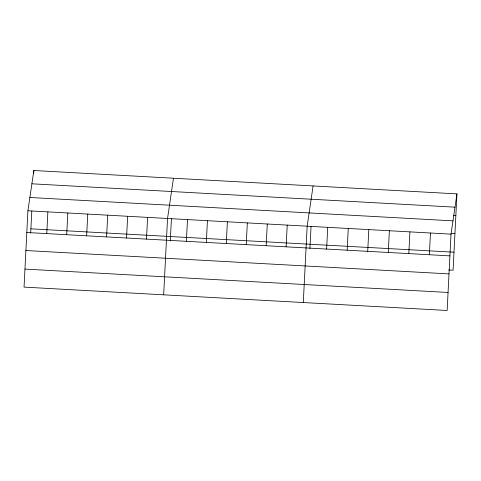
<?xml version="1.0" encoding="UTF-8"?>
<svg xmlns="http://www.w3.org/2000/svg" width="481" height="481" viewBox="0 0 481 481"><rect width="100%" height="100%" fill="white"/><g stroke="black" fill="none" stroke-linecap="round" stroke-linejoin="round"><path stroke-width="0.72" d="M27.916 210.774L24.05 287.115L447.15 310.485L451.016 234.145L456.95 193.885L33.85 170.514L27.916 210.774L451.016 234.145M30.676 233.159L31.8 211.009M33.7 173.509L33.85 170.514M46.765 233.604L47.866 211.88M66.709 234.71L67.809 212.981M86.652 235.81L87.752 214.081M106.602 236.911L107.702 215.181M126.545 238.011L127.645 216.288M146.495 239.117L147.595 217.388M163.672 294.829L167.538 218.488L173.473 178.229M170.298 240.867L171.422 218.717M186.387 241.318L187.488 219.589M206.331 242.418L207.431 220.695M226.274 243.524L227.381 221.795M246.224 244.625L247.324 222.895M266.167 245.725L267.268 223.996M286.117 246.825L287.217 225.102M303.295 302.543L307.161 226.202L313.095 185.937M309.92 248.581L311.045 226.431M326.611 249.068L327.711 227.339M347.162 250.198L348.262 228.469M367.712 251.335L368.813 229.605M388.263 252.471L389.363 230.742M408.814 253.607L409.914 231.878M429.365 254.744L430.465 233.014M456.95 193.885L453.084 270.226L448.677 269.979M31.896 183.802L454.99 207.173M453.649 215.494L455.85 215.614M29.876 197.487L452.976 220.863M451.268 233.435L454.936 233.634M30.898 228.83L453.998 252.2M26.816 232.503L449.915 255.874M25.902 250.523L449.001 273.899M24.964 269.095L448.064 292.466"/></g></svg>
